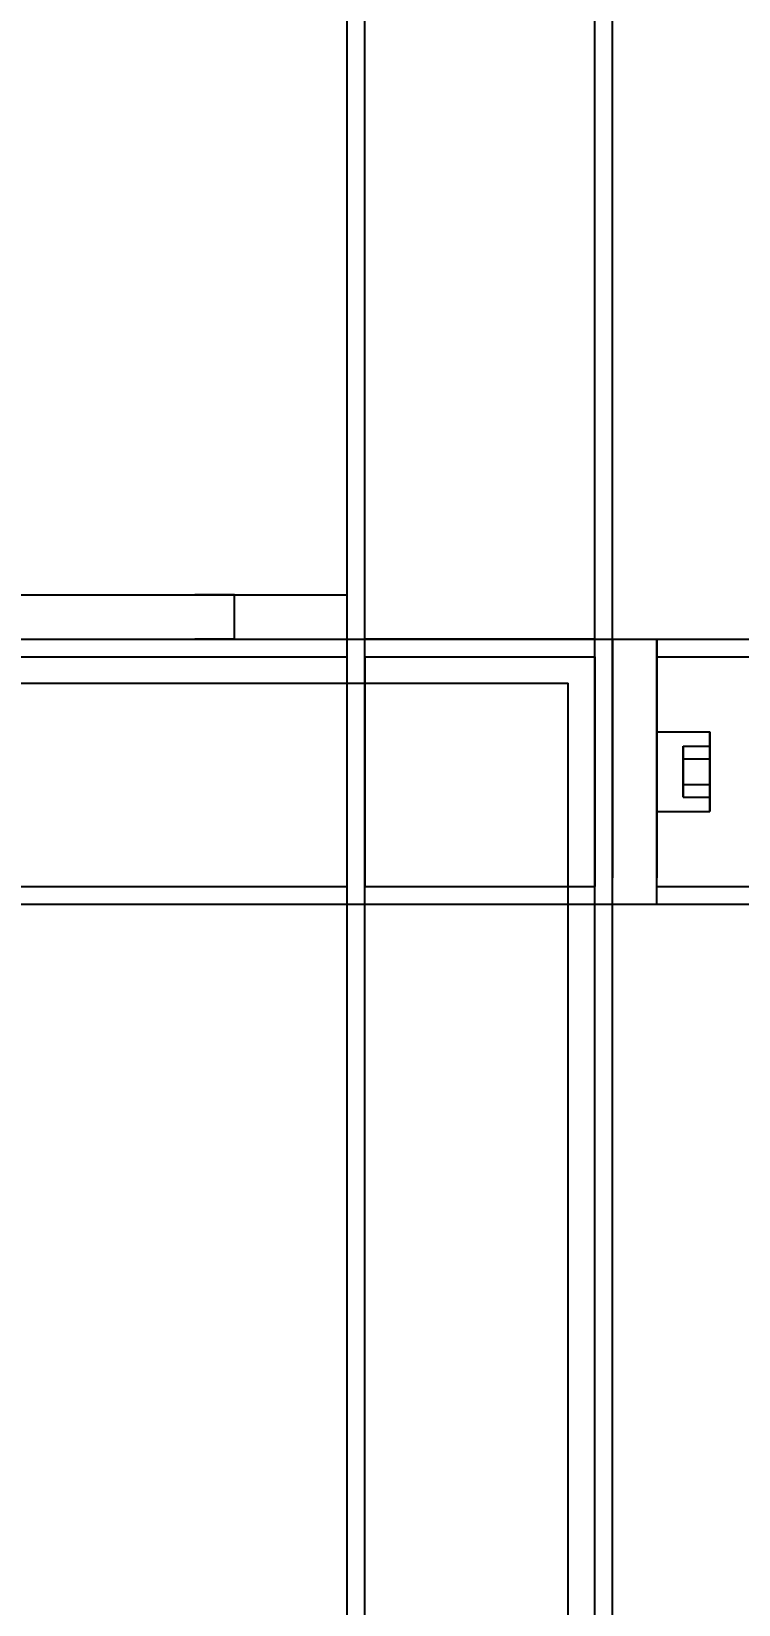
# Model space of a CAD drawing. Header units: millimetres. Extents: x -201 to 3037, y -406 to 3230.
# Drawn here: x 468.6 to 628.5, y 661.6 to 1017.5 of the extents above; entities that cross this region are included whole.
import ezdxf

# ---------------------------------------------------------------- set-up
doc = ezdxf.new("R2010")
doc.units = ezdxf.units.MM
for name, color, linetype in [('DIM', 5, 'Continuous'), ('HIDDEN', 8, 'Continuous'), ('VISIBLE', 7, 'Continuous')]:
    doc.layers.add(name, color=color, linetype=linetype)
doc.styles.add('OpenSansCondensed-Light', font='OpenSansCondensed-Light.ttf')
doc.dimstyles.new('EZDXF', dxfattribs={"dimtxt": 0.25, "dimasz": 0.175, "dimexe": 0.375, "dimexo": 0.125, "dimgap": 0.1, "dimtad": 1, "dimlfac": 100, "dimzin": 12, "dimdsep": 46, "dimtxsty": 'OpenSansCondensed-Light', "dimblk": 'ARCHTICK', "dimcen": 2.5, "dimazin": 3, "dimtfac": 0.5, "dimtmove": 2, "dimatfit": 3})

# ---------------------------------------------------------------- blocks, each defined once
blk = doc.blocks.new('_ARCHTICK')
at = {"color": 0, "linetype": 'BYBLOCK', "const_width": 0.15}
blk.add_lwpolyline([(-0.5, -0.5), (0.5, 0.5)], dxfattribs=at)

msp = doc.modelspace()

# ---------------------------------------------------------------- linework, layer by layer
at = {"layer": 'HIDDEN'}
for points in [[(540, 880), (540, 1217)], [(540, 880), (540, 1217)], [(540, 880), (540, 1217)], [(540, 880), (540, 1217)], [(540, 880), (540, 1217)], [(540, 880), (540, 1217)], [(540, 880), (540, 1217)], [(544, 880), (544, 1217)], [(544, 880), (544, 1217)], [(544, 880), (544, 1217)], [(544, 880), (544, 1217)], [(544, 880), (544, 1217)], [(544, 880), (544, 1217)], [(544, 880), (544, 1217)], [(544, 880), (544, 1217)], [(596, 880), (596, 1217)], [(596, 880), (596, 1217)], [(596, 880), (596, 1217)], [(596, 880), (596, 1217)], [(596, 880), (596, 1217)], [(596, 880), (596, 1217)], [(596, 880), (596, 1217)], [(596, 880), (596, 1217)], [(600, 880), (600, 1217)], [(600, 880), (600, 1217)], [(600, 880), (600, 1217)], [(600, 880), (600, 1217)], [(600, 880), (600, 1217)], [(600, 880), (600, 1217)], [(600, 880), (600, 1217)], [(70, 890), (540, 890)], [(514.5, 890), (514.39, 890), (514.05, 890), (513.52, 890), (512.81, 890), (511.95, 890), (511, 890), (510, 890), (509, 890), (508.05, 890), (507.19, 890), (506.48, 890), (505.95, 890), (505.61, 890), (505.5, 890)], [(505.5, 890), (505.61, 890), (505.95, 890), (506.48, 890), (507.19, 890), (508.05, 890), (509, 890), (510, 890), (511, 890), (511.95, 890), (512.81, 890), (513.52, 890), (514.05, 890), (514.39, 890), (514.5, 890)], [(514.5, 890), (514.39, 890), (514.05, 890), (513.52, 890), (512.81, 890), (511.95, 890), (511, 890), (510, 890), (509, 890), (508.05, 890), (507.19, 890), (506.48, 890), (505.95, 890), (505.61, 890), (505.5, 890)], [(505.5, 890), (505.61, 890), (505.95, 890), (506.48, 890), (507.19, 890), (508.05, 890), (509, 890), (510, 890), (511, 890), (511.95, 890), (512.81, 890), (513.52, 890), (514.05, 890), (514.39, 890), (514.5, 890)], [(514.5, 880), (514.5, 890)], [(514.5, 880), (514.5, 890)], [(540, 880), (540, 890)], [(0, 880), (600, 880)], [(0, 880), (600, 880)], [(60, 880), (540, 880)], [(60, 880), (540, 880)], [(60, 880), (540, 880)], [(70, 880), (540, 880)], [(514.5, 880), (514.39, 880), (514.05, 880), (513.52, 880), (512.81, 880), (511.95, 880), (511, 880), (510, 880), (509, 880), (508.05, 880), (507.19, 880), (506.48, 880), (505.95, 880), (505.61, 880), (505.5, 880)], [(505.5, 880), (505.61, 880), (505.95, 880), (506.48, 880), (507.19, 880), (508.05, 880), (509, 880), (510, 880), (511, 880), (511.95, 880), (512.81, 880), (513.52, 880), (514.05, 880), (514.39, 880), (514.5, 880)], [(514.5, 880), (514.39, 880), (514.05, 880), (513.52, 880), (512.81, 880), (511.95, 880), (511, 880), (510, 880), (509, 880), (508.05, 880), (507.19, 880), (506.48, 880), (505.95, 880), (505.61, 880), (505.5, 880)], [(505.5, 880), (505.61, 880), (505.95, 880), (506.48, 880), (507.19, 880), (508.05, 880), (509, 880), (510, 880), (511, 880), (511.95, 880), (512.81, 880), (513.52, 880), (514.05, 880), (514.39, 880), (514.5, 880)], [(540, 60), (540, 880)], [(540, 880), (600, 880)], [(540, 60), (540, 880)], [(540, 60), (540, 880)], [(540, 880), (600, 880)], [(540, 880), (600, 880)], [(540, 60), (540, 880)], [(540, 60), (540, 880)], [(540, 880), (600, 880)], [(540, 880), (600, 880)], [(540, 60), (540, 880)], [(540, 60), (540, 880)], [(540, 880), (600, 880)], [(540, 880), (600, 880)], [(540, 820), (540, 880)], [(540, 820), (540, 880)], [(540, 820), (540, 880)], [(540, 820), (540, 880)], [(540, 820), (540, 880)], [(540, 880), (600, 880)], [(540, 880), (600, 880)], [(540, 820), (540, 880)], [(540, 820), (540, 880)], [(540, 880), (600, 880)], [(540, 880), (600, 880)], [(540, 820), (540, 880)], [(540, 820), (540, 880)], [(540, 880), (600, 880)], [(540, 880), (600, 880)], [(540, 880), (600, 880)], [(540, 880), (600, 880)], [(540, 880), (600, 880)], [(540, 880), (600, 880)], [(540, 880), (600, 880)], [(540, 880), (600, 880)], [(540, 880), (600, 880)], [(596, 880), (544, 880)], [(596, 880), (544, 880)], [(544, 60), (544, 880)], [(544, 60), (544, 880)], [(596, 880), (544, 880)], [(596, 880), (544, 880)], [(544, 60), (544, 880)], [(544, 60), (544, 880)], [(596, 880), (544, 880)], [(596, 880), (544, 880)], [(544, 60), (544, 880)], [(544, 60), (544, 880)], [(596, 880), (544, 880)], [(596, 880), (544, 880)], [(544, 60), (544, 880)], [(544, 60), (544, 880)], [(596, 880), (544, 880)], [(596, 880), (544, 880)], [(596, 880), (544, 880)], [(596, 880), (544, 880)], [(596, 880), (544, 880)], [(596, 880), (544, 880)], [(596, 880), (544, 880)], [(596, 880), (544, 880)], [(596, 60), (596, 880)], [(596, 60), (596, 880)], [(596, 60), (596, 880)], [(596, 60), (596, 880)], [(596, 60), (596, 880)], [(596, 60), (596, 880)], [(596, 60), (596, 880)], [(596, 60), (596, 880)], [(600, 60), (600, 880)], [(600, 60), (600, 880)], [(600, 60), (600, 880)], [(600, 60), (600, 880)], [(600, 60), (600, 880)], [(600, 60), (600, 880)], [(600, 60), (600, 880)], [(600, 820), (600, 880)], [(600, 820), (600, 880)], [(600, 820), (600, 880)], [(600, 820), (600, 880)], [(600, 820), (600, 880)], [(600, 820), (600, 880)], [(600, 880), (600, 879.96), (600, 879.85), (600, 879.66), (600, 879.41), (600, 879.08), (600, 878.69), (600, 878.24), (600, 877.74), (600, 877.19), (600, 876.6), (600, 875.98), (600, 875.34), (600, 874.67), (600, 874)], [(600, 874), (600, 874.67), (600, 875.34), (600, 875.98), (600, 876.6), (600, 877.19), (600, 877.74), (600, 878.24), (600, 878.69), (600, 879.08), (600, 879.41), (600, 879.66), (600, 879.85), (600, 879.96), (600, 880)], [(600, 880), (610, 880)], [(600, 880), (600, 879.96), (600, 879.85), (600, 879.66), (600, 879.41), (600, 879.08), (600, 878.69), (600, 878.24), (600, 877.74), (600, 877.19), (600, 876.6), (600, 875.98), (600, 875.34), (600, 874.67), (600, 874)], [(600, 874), (600, 874.67), (600, 875.34), (600, 875.98), (600, 876.6), (600, 877.19), (600, 877.74), (600, 878.24), (600, 878.69), (600, 879.08), (600, 879.41), (600, 879.66), (600, 879.85), (600, 879.96), (600, 880)], [(600, 880), (610, 880)], [(600, 880), (610, 880)], [(600, 80), (600, 880)], [(600, 80), (600, 880)], [(610, 820), (610, 880)], [(610, 820), (610, 880)], [(610, 880), (820, 880)], [(610, 874), (610, 874.67), (610, 875.34), (610, 875.98), (610, 876.6), (610, 877.19), (610, 877.74), (610, 878.24), (610, 878.69), (610, 879.08), (610, 879.41), (610, 879.66), (610, 879.85), (610, 879.96), (610, 880)], [(610, 820), (610, 880)], [(610, 820), (610, 880)], [(610, 880), (820, 880)], [(610, 880), (820, 880)], [(610, 880), (610, 879.96), (610, 879.85), (610, 879.66), (610, 879.41), (610, 879.08), (610, 878.69), (610, 878.24), (610, 877.74), (610, 877.19), (610, 876.6), (610, 875.98), (610, 875.34), (610, 874.67), (610, 874)], [(610, 874), (610, 874.67), (610, 875.34), (610, 875.98), (610, 876.6), (610, 877.19), (610, 877.74), (610, 878.24), (610, 878.69), (610, 879.08), (610, 879.41), (610, 879.66), (610, 879.85), (610, 879.96), (610, 880)], [(60, 876), (540, 876)], [(60, 876), (540, 876)], [(60, 876), (540, 876)], [(60, 876), (540, 876)], [(540, 824), (540, 876)], [(540, 824), (540, 876)], [(540, 824), (540, 876)], [(540, 824), (540, 876)], [(544, 876), (596, 876)], [(544, 876), (544, 824)], [(544, 876), (596, 876)], [(544, 876), (544, 824)], [(544, 876), (596, 876)], [(544, 876), (544, 824)], [(544, 876), (596, 876)], [(544, 876), (544, 824)], [(544, 876), (596, 876)], [(544, 876), (544, 824)], [(544, 876), (596, 876)], [(544, 876), (544, 824)], [(596, 876), (596, 824)], [(596, 876), (596, 824)], [(596, 876), (596, 824)], [(596, 876), (596, 824)], [(596, 876), (596, 824)], [(596, 876), (596, 824)], [(610, 824), (610, 876)], [(610, 824), (610, 876)], [(610, 876), (820, 876)], [(610, 876), (820, 876)], [(610, 824), (610, 876)], [(610, 824), (610, 876)], [(610, 876), (820, 876)], [(610, 876), (820, 876)], [(600, 874), (600, 826)], [(600, 826), (600, 874)], [(600, 874), (600, 826)], [(600, 826), (600, 874)], [(610, 826), (610, 874)], [(610, 874), (610, 826)], [(610, 826), (610, 874)], [(10, 870), (590, 870)], [(10, 870), (590, 870)], [(590, 90), (590, 870)], [(590, 90), (590, 870)], [(610, 841), (610, 841.23), (610, 841.89), (610, 842.96), (610, 844.39), (610, 846.1), (610, 848), (610, 850), (610, 852), (610, 853.9), (610, 855.61), (610, 857.04), (610, 858.11), (610, 858.77), (610, 859)], [(610, 859), (610, 858.77), (610, 858.11), (610, 857.04), (610, 855.61), (610, 853.9), (610, 852), (610, 850), (610, 848), (610, 846.1), (610, 844.39), (610, 842.96), (610, 841.89), (610, 841.23), (610, 841)], [(610, 841), (610, 841.23), (610, 841.89), (610, 842.96), (610, 844.39), (610, 846.1), (610, 848), (610, 850), (610, 852), (610, 853.9), (610, 855.61), (610, 857.04), (610, 858.11), (610, 858.77), (610, 859)], [(610, 859), (610, 858.77), (610, 858.11), (610, 857.04), (610, 855.61), (610, 853.9), (610, 852), (610, 850), (610, 848), (610, 846.1), (610, 844.39), (610, 842.96), (610, 841.89), (610, 841.23), (610, 841)], [(610, 841), (610, 841.23), (610, 841.89), (610, 842.96), (610, 844.39), (610, 846.1), (610, 848), (610, 850), (610, 852), (610, 853.9), (610, 855.61), (610, 857.04), (610, 858.11), (610, 858.77), (610, 859)], [(610, 859), (610, 858.77), (610, 858.11), (610, 857.04), (610, 855.61), (610, 853.9), (610, 852), (610, 850), (610, 848), (610, 846.1), (610, 844.39), (610, 842.96), (610, 841.89), (610, 841.23), (610, 841)], [(610, 841), (610, 841.23), (610, 841.89), (610, 842.96), (610, 844.39), (610, 846.1), (610, 848), (610, 850), (610, 852), (610, 853.9), (610, 855.61), (610, 857.04), (610, 858.11), (610, 858.77), (610, 859)], [(610, 859), (610, 858.77), (610, 858.11), (610, 857.04), (610, 855.61), (610, 853.9), (610, 852), (610, 850), (610, 848), (610, 846.1), (610, 844.39), (610, 842.96), (610, 841.89), (610, 841.23), (610, 841)], [(622, 841), (622, 841.23), (622, 841.89), (622, 842.96), (622, 844.39), (622, 846.1), (622, 848), (622, 850), (622, 852), (622, 853.9), (622, 855.61), (622, 857.04), (622, 858.11), (622, 858.77), (622, 859)], [(622, 841), (622, 841.23), (622, 841.89), (622, 842.96), (622, 844.39), (622, 846.1), (622, 848), (622, 850), (622, 852), (622, 853.9), (622, 855.61), (622, 857.04), (622, 858.11), (622, 858.77), (622, 859)], [(622, 859), (622, 858.77), (622, 858.11), (622, 857.04), (622, 855.61), (622, 853.9), (622, 852), (622, 850), (622, 848), (622, 846.1), (622, 844.39), (622, 842.96), (622, 841.89), (622, 841.23), (622, 841)], [(622, 841), (622, 841.23), (622, 841.89), (622, 842.96), (622, 844.39), (622, 846.1), (622, 848), (622, 850), (622, 852), (622, 853.9), (622, 855.61), (622, 857.04), (622, 858.11), (622, 858.77), (622, 859)], [(622, 859), (622, 858.77), (622, 858.11), (622, 857.04), (622, 855.61), (622, 853.9), (622, 852), (622, 850), (622, 848), (622, 846.1), (622, 844.39), (622, 842.96), (622, 841.89), (622, 841.23), (622, 841)], [(622, 841), (622, 841.23), (622, 841.89), (622, 842.96), (622, 844.39), (622, 846.1), (622, 848), (622, 850), (622, 852), (622, 853.9), (622, 855.61), (622, 857.04), (622, 858.11), (622, 858.77), (622, 859)], [(622, 859), (622, 858.77), (622, 858.11), (622, 857.04), (622, 855.61), (622, 853.9), (622, 852), (622, 850), (622, 848), (622, 846.1), (622, 844.39), (622, 842.96), (622, 841.89), (622, 841.23), (622, 841)], [(600, 850), (600, 850.73), (600, 851.45), (600, 852.15), (600, 852.82), (600, 853.46), (600, 854.05), (600, 854.6), (600, 855.08), (600, 855.5), (600, 855.86), (600, 856.14), (600, 856.34), (600, 856.46), (600, 856.5)], [(600, 856.5), (600, 856.34), (600, 855.86), (600, 855.08), (600, 854.05), (600, 852.82), (600, 851.45), (600, 850), (600, 848.55), (600, 847.18), (600, 845.95), (600, 844.92), (600, 844.14), (600, 843.66), (600, 843.5)], [(600, 850), (600, 850.73), (600, 851.45), (600, 852.15), (600, 852.82), (600, 853.46), (600, 854.05), (600, 854.6), (600, 855.08), (600, 855.5), (600, 855.86), (600, 856.14), (600, 856.34), (600, 856.46), (600, 856.5)], [(600, 856.5), (600, 856.34), (600, 855.86), (600, 855.08), (600, 854.05), (600, 852.82), (600, 851.45), (600, 850), (600, 848.55), (600, 847.18), (600, 845.95), (600, 844.92), (600, 844.14), (600, 843.66), (600, 843.5)], [(600, 850), (600, 850.73), (600, 851.45), (600, 852.15), (600, 852.82), (600, 853.46), (600, 854.05), (600, 854.6), (600, 855.08), (600, 855.5), (600, 855.86), (600, 856.14), (600, 856.34), (600, 856.46), (600, 856.5)], [(600, 856.5), (600, 856.34), (600, 855.86), (600, 855.08), (600, 854.05), (600, 852.82), (600, 851.45), (600, 850), (600, 848.55), (600, 847.18), (600, 845.95), (600, 844.92), (600, 844.14), (600, 843.66), (600, 843.5)], [(600, 850), (600, 850.73), (600, 851.45), (600, 852.15), (600, 852.82), (600, 853.46), (600, 854.05), (600, 854.6), (600, 855.08), (600, 855.5), (600, 855.86), (600, 856.14), (600, 856.34), (600, 856.46), (600, 856.5)], [(600, 856.5), (600, 856.34), (600, 855.86), (600, 855.08), (600, 854.05), (600, 852.82), (600, 851.45), (600, 850), (600, 848.55), (600, 847.18), (600, 845.95), (600, 844.92), (600, 844.14), (600, 843.66), (600, 843.5)], [(610, 850), (610, 850.73), (610, 851.45), (610, 852.15), (610, 852.82), (610, 853.46), (610, 854.05), (610, 854.6), (610, 855.08), (610, 855.5), (610, 855.86), (610, 856.14), (610, 856.34), (610, 856.46), (610, 856.5)], [(610, 856.5), (610, 856.34), (610, 855.86), (610, 855.08), (610, 854.05), (610, 852.82), (610, 851.45), (610, 850), (610, 848.55), (610, 847.18), (610, 845.95), (610, 844.92), (610, 844.14), (610, 843.66), (610, 843.5)], [(610, 850), (610, 850.73), (610, 851.45), (610, 852.15), (610, 852.82), (610, 853.46), (610, 854.05), (610, 854.6), (610, 855.08), (610, 855.5), (610, 855.86), (610, 856.14), (610, 856.34), (610, 856.46), (610, 856.5)], [(610, 856.5), (610, 856.34), (610, 855.86), (610, 855.08), (610, 854.05), (610, 852.82), (610, 851.45), (610, 850), (610, 848.55), (610, 847.18), (610, 845.95), (610, 844.92), (610, 844.14), (610, 843.66), (610, 843.5)], [(610, 850), (610, 850.73), (610, 851.45), (610, 852.15), (610, 852.82), (610, 853.46), (610, 854.05), (610, 854.6), (610, 855.08), (610, 855.5), (610, 855.86), (610, 856.14), (610, 856.34), (610, 856.46), (610, 856.5)], [(610, 856.5), (610, 856.34), (610, 855.86), (610, 855.08), (610, 854.05), (610, 852.82), (610, 851.45), (610, 850), (610, 848.55), (610, 847.18), (610, 845.95), (610, 844.92), (610, 844.14), (610, 843.66), (610, 843.5)], [(610, 850), (610, 850.73), (610, 851.45), (610, 852.15), (610, 852.82), (610, 853.46), (610, 854.05), (610, 854.6), (610, 855.08), (610, 855.5), (610, 855.86), (610, 856.14), (610, 856.34), (610, 856.46), (610, 856.5)], [(610, 856.5), (610, 856.34), (610, 855.86), (610, 855.08), (610, 854.05), (610, 852.82), (610, 851.45), (610, 850), (610, 848.55), (610, 847.18), (610, 845.95), (610, 844.92), (610, 844.14), (610, 843.66), (610, 843.5)], [(616, 852.89), (616, 855.77)], [(616, 855.77), (622, 855.77)], [(616, 855.77), (616, 852.89)], [(616, 852.89), (616, 855.77)], [(616, 855.77), (622, 855.77)], [(616, 855.77), (616, 852.89)], [(616, 852.89), (616, 855.77)], [(616, 855.77), (622, 855.77)], [(616, 855.77), (616, 852.89)], [(616, 852.89), (616, 855.77)], [(616, 855.77), (622, 855.77)], [(616, 855.77), (616, 852.89)], [(622, 855.77), (622, 852.89)], [(622, 852.89), (622, 855.77)], [(622, 855.77), (622, 852.89)], [(622, 852.89), (622, 855.77)], [(622, 855.77), (622, 852.89)], [(622, 852.89), (622, 855.77)], [(622, 855.77), (622, 852.89)], [(622, 852.89), (622, 855.77)], [(616, 847.11), (616, 852.89)], [(616, 852.89), (622, 852.89)], [(616, 852.89), (622, 852.89)], [(616, 852.89), (616, 847.11)], [(616, 847.11), (616, 852.89)], [(616, 852.89), (622, 852.89)], [(616, 852.89), (622, 852.89)], [(616, 852.89), (616, 847.11)], [(616, 847.11), (616, 852.89)], [(616, 852.89), (622, 852.89)], [(616, 852.89), (622, 852.89)], [(616, 852.89), (616, 847.11)], [(616, 847.11), (616, 852.89)], [(616, 852.89), (622, 852.89)], [(616, 852.89), (622, 852.89)], [(616, 852.89), (616, 847.11)], [(622, 852.89), (622, 847.11)], [(622, 847.11), (622, 852.89)], [(622, 852.89), (622, 847.11)], [(622, 847.11), (622, 852.89)], [(622, 852.89), (622, 847.11)], [(622, 847.11), (622, 852.89)], [(622, 852.89), (622, 847.11)], [(622, 847.11), (622, 852.89)], [(600, 843.5), (600, 843.54), (600, 843.66), (600, 843.86), (600, 844.14), (600, 844.5), (600, 844.92), (600, 845.4), (600, 845.95), (600, 846.54), (600, 847.18), (600, 847.85), (600, 848.55), (600, 849.27), (600, 850)], [(600, 843.5), (600, 843.54), (600, 843.66), (600, 843.86), (600, 844.14), (600, 844.5), (600, 844.92), (600, 845.4), (600, 845.95), (600, 846.54), (600, 847.18), (600, 847.85), (600, 848.55), (600, 849.27), (600, 850)], [(600, 843.5), (600, 843.54), (600, 843.66), (600, 843.86), (600, 844.14), (600, 844.5), (600, 844.92), (600, 845.4), (600, 845.95), (600, 846.54), (600, 847.18), (600, 847.85), (600, 848.55), (600, 849.27), (600, 850)], [(600, 843.5), (600, 843.54), (600, 843.66), (600, 843.86), (600, 844.14), (600, 844.5), (600, 844.92), (600, 845.4), (600, 845.95), (600, 846.54), (600, 847.18), (600, 847.85), (600, 848.55), (600, 849.27), (600, 850)], [(610, 843.5), (610, 843.54), (610, 843.66), (610, 843.86), (610, 844.14), (610, 844.5), (610, 844.92), (610, 845.4), (610, 845.95), (610, 846.54), (610, 847.18), (610, 847.85), (610, 848.55), (610, 849.27), (610, 850)], [(610, 843.5), (610, 843.54), (610, 843.66), (610, 843.86), (610, 844.14), (610, 844.5), (610, 844.92), (610, 845.4), (610, 845.95), (610, 846.54), (610, 847.18), (610, 847.85), (610, 848.55), (610, 849.27), (610, 850)], [(610, 843.5), (610, 843.54), (610, 843.66), (610, 843.86), (610, 844.14), (610, 844.5), (610, 844.92), (610, 845.4), (610, 845.95), (610, 846.54), (610, 847.18), (610, 847.85), (610, 848.55), (610, 849.27), (610, 850)], [(610, 843.5), (610, 843.54), (610, 843.66), (610, 843.86), (610, 844.14), (610, 844.5), (610, 844.92), (610, 845.4), (610, 845.95), (610, 846.54), (610, 847.18), (610, 847.85), (610, 848.55), (610, 849.27), (610, 850)], [(616, 847.11), (622, 847.11)], [(616, 847.11), (622, 847.11)], [(616, 847.11), (616, 844.23)], [(616, 844.23), (616, 847.11)], [(616, 847.11), (622, 847.11)], [(616, 847.11), (622, 847.11)], [(616, 847.11), (616, 844.23)], [(616, 844.23), (616, 847.11)], [(616, 847.11), (622, 847.11)], [(616, 847.11), (622, 847.11)], [(616, 847.11), (616, 844.23)], [(616, 844.23), (616, 847.11)], [(616, 847.11), (622, 847.11)], [(616, 847.11), (622, 847.11)], [(616, 847.11), (616, 844.23)], [(616, 844.23), (616, 847.11)], [(622, 844.23), (622, 847.11)], [(622, 847.11), (622, 844.23)], [(622, 844.23), (622, 847.11)], [(622, 847.11), (622, 844.23)], [(622, 844.23), (622, 847.11)], [(622, 847.11), (622, 844.23)], [(622, 844.23), (622, 847.11)], [(622, 847.11), (622, 844.23)], [(616, 844.23), (622, 844.23)], [(616, 844.23), (622, 844.23)], [(616, 844.23), (622, 844.23)], [(616, 844.23), (622, 844.23)], [(610, 841), (622, 841)], [(610, 841), (622, 841)], [(610, 841), (622, 841)], [(600, 820), (600, 820.04), (600, 820.15), (600, 820.34), (600, 820.59), (600, 820.92), (600, 821.31), (600, 821.76), (600, 822.26), (600, 822.81), (600, 823.4), (600, 824.02), (600, 824.66), (600, 825.33), (600, 826)], [(600, 820), (600, 820.04), (600, 820.15), (600, 820.34), (600, 820.59), (600, 820.92), (600, 821.31), (600, 821.76), (600, 822.26), (600, 822.81), (600, 823.4), (600, 824.02), (600, 824.66), (600, 825.33), (600, 826)], [(600, 820), (600, 820.04), (600, 820.15), (600, 820.34), (600, 820.59), (600, 820.92), (600, 821.31), (600, 821.76), (600, 822.26), (600, 822.81), (600, 823.4), (600, 824.02), (600, 824.66), (600, 825.33), (600, 826)], [(600, 820), (600, 820.04), (600, 820.15), (600, 820.34), (600, 820.59), (600, 820.92), (600, 821.31), (600, 821.76), (600, 822.26), (600, 822.81), (600, 823.4), (600, 824.02), (600, 824.66), (600, 825.33), (600, 826)], [(610, 820), (610, 820.04), (610, 820.15), (610, 820.34), (610, 820.59), (610, 820.92), (610, 821.31), (610, 821.76), (610, 822.26), (610, 822.81), (610, 823.4), (610, 824.02), (610, 824.66), (610, 825.33), (610, 826)], [(610, 820), (610, 820.04), (610, 820.15), (610, 820.34), (610, 820.59), (610, 820.92), (610, 821.31), (610, 821.76), (610, 822.26), (610, 822.81), (610, 823.4), (610, 824.02), (610, 824.66), (610, 825.33), (610, 826)], [(610, 820), (610, 820.04), (610, 820.15), (610, 820.34), (610, 820.59), (610, 820.92), (610, 821.31), (610, 821.76), (610, 822.26), (610, 822.81), (610, 823.4), (610, 824.02), (610, 824.66), (610, 825.33), (610, 826)], [(60, 824), (540, 824)], [(60, 824), (540, 824)], [(60, 824), (540, 824)], [(60, 824), (540, 824)], [(544, 824), (596, 824)], [(544, 824), (596, 824)], [(544, 824), (596, 824)], [(544, 824), (596, 824)], [(544, 824), (596, 824)], [(544, 824), (596, 824)], [(610, 824), (820, 824)], [(610, 824), (820, 824)], [(610, 824), (820, 824)], [(610, 824), (820, 824)], [(60, 820), (540, 820)], [(60, 820), (540, 820)], [(60, 820), (540, 820)], [(540, 820), (600, 820)], [(540, 820), (600, 820)], [(540, 820), (600, 820)], [(540, 820), (600, 820)], [(540, 820), (600, 820)], [(540, 820), (600, 820)], [(600, 820), (610, 820)], [(600, 820), (610, 820)], [(600, 820), (610, 820)], [(610, 820), (820, 820)], [(610, 820), (820, 820)], [(610, 820), (820, 820)]]:
    msp.add_lwpolyline(points, dxfattribs=at)
at = {"layer": 'VISIBLE'}
for points in [[(600, 880), (600, 1217)], [(540, 880), (540, 1080)], [(70, 890), (540, 890)], [(540, 880), (540, 890)], [(60, 880), (540, 880)], [(70, 880), (540, 880)], [(540, 60), (540, 880)], [(540, 880), (600, 880)], [(540, 820), (540, 880)], [(540, 880), (600, 880)], [(600, 60), (600, 880)], [(600, 880), (610, 880)], [(610, 880), (820, 880)], [(610, 880), (610, 879.96), (610, 879.85), (610, 879.66), (610, 879.41), (610, 879.08), (610, 878.69), (610, 878.24), (610, 877.74), (610, 877.19), (610, 876.6), (610, 875.98), (610, 875.34), (610, 874.67), (610, 874)], [(610, 874), (610, 826)], [(610, 859), (622, 859)], [(622, 859), (622, 858.77), (622, 858.11), (622, 857.04), (622, 855.61), (622, 853.9), (622, 852), (622, 850), (622, 848), (622, 846.1), (622, 844.39), (622, 842.96), (622, 841.89), (622, 841.23), (622, 841)], [(610, 841), (622, 841)], [(610, 820), (610, 820.04), (610, 820.15), (610, 820.34), (610, 820.59), (610, 820.92), (610, 821.31), (610, 821.76), (610, 822.26), (610, 822.81), (610, 823.4), (610, 824.02), (610, 824.66), (610, 825.33), (610, 826)], [(60, 820), (540, 820)], [(600, 820), (610, 820)], [(610, 820), (820, 820)]]:
    msp.add_lwpolyline(points, dxfattribs=at)

# ---------------------------------------------------------------- dimensions: what is measured, and where the dimension line sits
at = {"layer": 'DIM'}
msp.add_linear_dim(base=(340, 1718), p1=(340, 945), p2=(785, 945), dimstyle='EZDXF', override={"dimtxt": 18, "dimasz": 12, "dimdec": 0, "dimlfac": 1}, dxfattribs=at).render()

doc.saveas('drawing.dxf')
